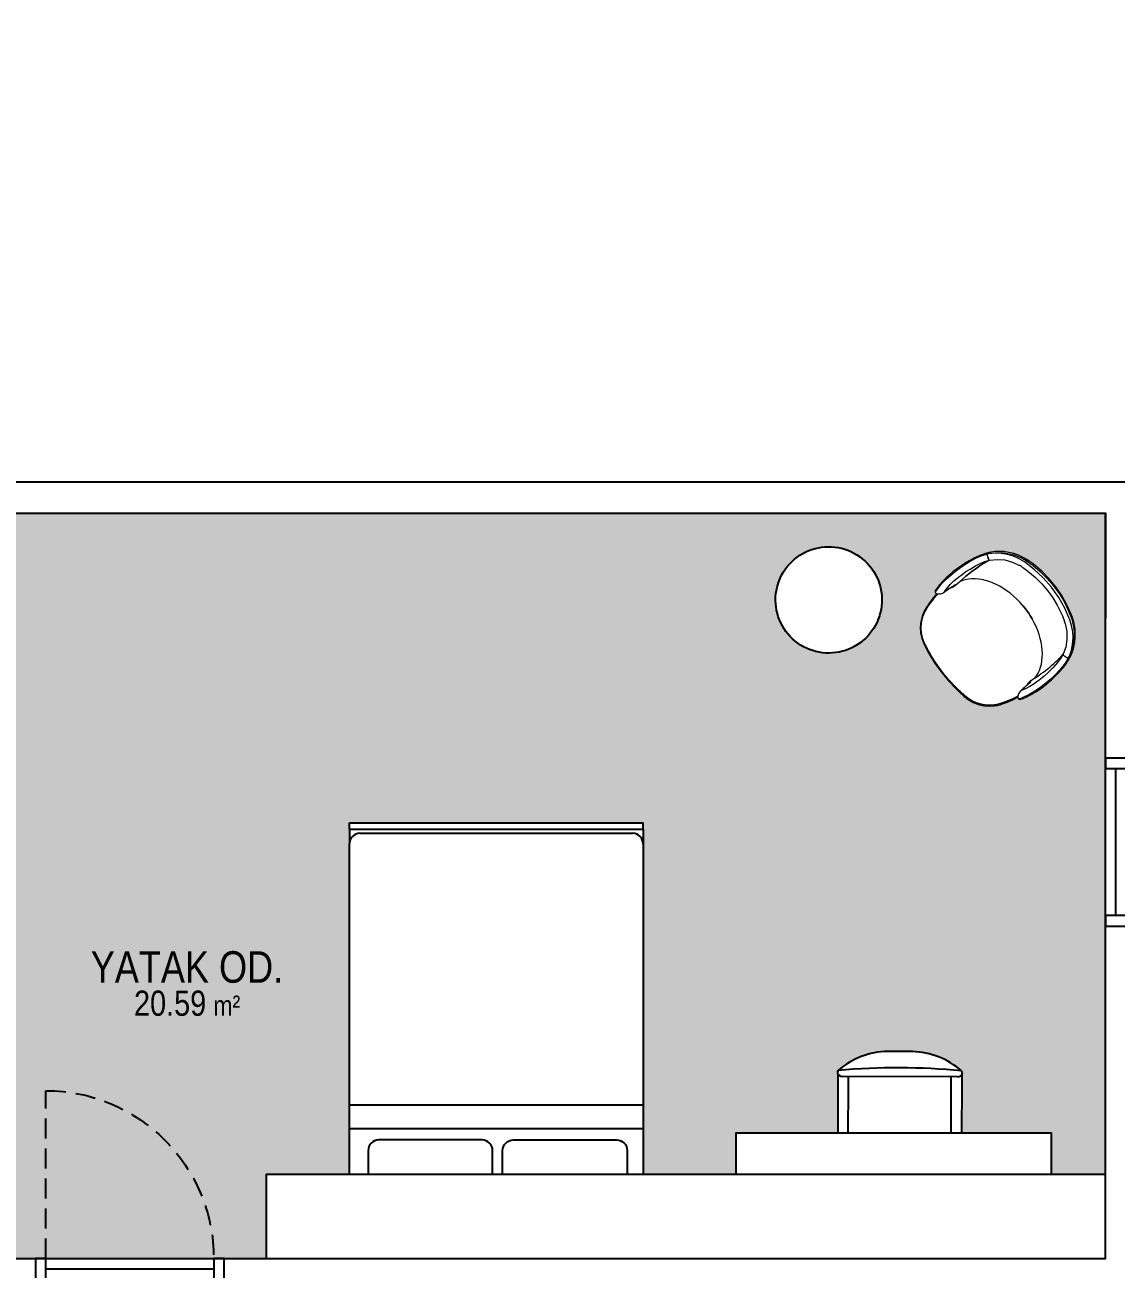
# Model space of a CAD drawing. Header units: metres. Extents: x 325971 to 582574, y 4156069 to 4412673.
# Drawn here: x 470787 to 471307, y 4269688 to 4270281 of the extents above; entities that cross this region are included whole.
import ezdxf
from ezdxf.enums import TextEntityAlignment as Align

# ---------------------------------------------------------------- set-up
doc = ezdxf.new("R2010")
doc.units = ezdxf.units.M
doc.linetypes.add('GC5102G0200$0$HIDDEN', pattern=[9.525, 6.35, -3.175])
doc.layers.get('0').update_dxf_attribs({"color": 5, "lineweight": 0})
doc.layers.add('0_IFC_Area', color=100, linetype='Continuous', plot=False)
for name, color, linetype in [('0_IFC_Hatch', 250, 'Continuous'), ('0_IFC_Hatch_Structure', 251, 'Continuous'), ('0_IFC_Room_Text(No)_100', 12, 'Continuous'), ('0_IFC_Room_Text(No)_50', 12, 'Continuous'), ('0_IFC_Text_Explanation_100', 231, 'Continuous'), ('1_IFC_Concrete_Section', 50, 'Continuous'), ('1_IFC_Door', 83, 'Continuous'), ('2_IFC_Wall', 130, 'Continuous'), ('6_IFC_Furniture', 35, 'Continuous')]:
    doc.layers.add(name, color=color, linetype=linetype)
doc.styles.add('IFC_TEXT', font='ARIALN.TTF')

# ---------------------------------------------------------------- blocks, each defined once
blk = doc.blocks.new('YK_140')
at = {"linetype": 'ByBlock', "transparency": 33554687}
blk.add_wipeout([(4178.2, 4003.48), (4038.2, 4003.48), (4038.2, 3998.48), (4038.2, 3953.48), (4038.2, 3803.48), (4178.2, 3803.48), (4178.2, 3953.48), (4178.2, 3998.48)], dxfattribs=at).dxf.layer = '6_IFC_Furniture'
at = {"layer": '6_IFC_Furniture'}
for p, q in [((4038.2, 3813.48), (4038.2, 4003.48)), ((4038.2, 4003.48), (4178.2, 4003.48)), ((4178.2, 4003.48), (4178.2, 3813.48)), ((4038.2, 3998.48), (4178.2, 3998.48)), ((4038.2, 3806.48), (4038.2, 3813.48)), ((4178.2, 3806.48), (4178.2, 3813.48)), ((4178.2, 3806.48), (4038.2, 3806.48)), ((4038.2, 3806.48), (4038.2, 3803.48)), ((4173.2, 3808.48), (4043.2, 3808.48)), ((4178.2, 3806.48), (4178.2, 3803.48)), ((4178.2, 3803.48), (4038.2, 3803.48))]:
    blk.add_line(p, q, dxfattribs=at)
at = {"layer": '6_IFC_Furniture', "linetype": 'ByBlock', "transparency": 33554687}
for p, q in [((4038.2, 3949.26), (4178.2, 3949.26)), ((4038.2, 3937.96), (4178.2, 3937.96))]:
    blk.add_line(p, q, dxfattribs=at)
for points in [[(4105.16, 3986.92), (4105.16, 3959.59, -0.414214), (4100.16, 3954.59), (4050.82, 3954.59, -0.414214), (4045.82, 3959.59), (4045.82, 3986.92, -0.414214), (4050.82, 3991.92), (4100.16, 3991.92, -0.414214)], [(4109.94, 3986.92), (4109.94, 3959.59, 0.414214), (4114.94, 3954.59), (4164.27, 3954.59, 0.414214), (4169.27, 3959.59), (4169.27, 3986.92, 0.414214), (4164.27, 3991.92), (4114.94, 3991.92, 0.414214)]]:
    blk.add_lwpolyline(points, format="xyb", close=True, dxfattribs=at)
at = {"layer": '6_IFC_Furniture'}
for centre, start, end in [((4043.2, 3813.48), 180, 270), ((4173.2, 3813.48), 270, 0)]:
    blk.add_arc(centre, 5, start, end, dxfattribs=at)
blk = doc.blocks.new('IFC_SAND2')
blk.add_wipeout([(-18.98, 0), (18.98, 0), (22.47, -0.81), (22.47, -0.81), (24.68, -2.38), (25.39, -3.2), (26.17, -4.45), (26.17, -4.45), (26.78, -6.09), (26.94, -6.93), (27.02, -8.07), (27.02, -9.31), (28.06, -9.31), (28.5, -9.37), (29.17, -9.77), (29.17, -9.77), (29.17, -9.77), (29.51, -10.29), (29.63, -10.88), (29.51, -44.18), (29.51, -44.18), (29.63, -44.39), (29.63, -44.39), (29.74, -44.67), (29.79, -44.88), (29.79, -45.01), (29.76, -45.29), (29.76, -45.29), (29.64, -45.59), (29.5, -45.79), (29.37, -45.92), (26.88, -47.87), (26.15, -48.39), (23.83, -49.85), (21.09, -51.3), (19.39, -52.05), (17.3, -52.86), (15.2, -53.52), (13.55, -53.95), (10.23, -54.58), (7.88, -54.85), (5.09, -54.95), (2.52, -54.94), (-0.04, -54.93), (-0.04, -54.93), (-2.89, -54.92), (-4.16, -54.92), (-5.97, -54.91), (-7.48, -54.83), (-9.27, -54.65), (-12.16, -54.19), (-14.56, -53.62), (-16.45, -53.05), (-18.47, -52.32), (-21.63, -50.91), (-22.5, -50.46), (-27.16, -47.5), (-29.39, -45.71), (-29.71, -44.34), (-29.52, -43.98), (-29.4, -10.68), (-29.4, -10.68), (-29.33, -10.23), (-29.33, -10.23), (-28.94, -9.57), (-28.94, -9.57), (-28.54, -9.28), (-28.54, -9.28), (-27.83, -9.12), (-27.02, -9.11), (-27.02, -8.7), (-27.02, -8.7), (-27.02, -8.1), (-26.97, -7.1), (-26.9, -6.65), (-26.71, -5.86), (-26.49, -5.19), (-26.14, -4.4), (-25.8, -3.8), (-25.5, -3.36), (-25.02, -2.75), (-24.26, -1.99), (-23.59, -1.47), (-22.94, -1.05), (-22.67, -0.9), (-21.26, -0.34), (-19.85, -0.05)]).dxf.layer = '6_IFC_Furniture'
at = {"layer": '6_IFC_Furniture'}
for p, q in [((-18.98, 0), (18.98, 0)), ((-27.02, -9.31), (-27.02, -8.1)), ((27.02, -9.31), (27.02, -8.1)), ((-29.39, -45.71), (-29.71, -44.34)), ((-27.5, -42.88), (27.5, -43.07)), ((-5.97, -54.91), (5.88, -54.95))]:
    blk.add_line(p, q, dxfattribs=at)
for points in [[(-29.52, -43.98), (-29.4, -10.68, -0.414214), (-27.83, -9.12), (-25.96, -9.12, -0.414214), (-24.39, -10.7), (-24.5, -42.89)], [(29.51, -44.18), (29.63, -10.89, 0.414214), (28.06, -9.31), (26.19, -9.3, 0.414214), (24.61, -10.87), (24.5, -43.06)]]:
    blk.add_lwpolyline(points, format="xyb", dxfattribs=at)
for centre, radius, start, end in [((-18.95, -8.07), 8.07, 90.19851, 180.19851), ((18.95, -8.07), 8.07, 359.80149, 89.80149), ((-27.51, -45.27), 2.39, 89.80149, 157.1315), ((1.11, 277.2), 324.35, 264.60379, 274.99919), ((-4.67, -17.2), 37.73, 229.07495, 268.03635), ((4.85, -17.24), 37.73, 271.56663, 310.52803), ((27.49, -45.46), 2.39, 22.47148, 89.80149), ((28.6, -45.01), 1.2, 310.52803, 22.47148)]:
    blk.add_arc(centre, radius, start, end, dxfattribs=at)
blk = doc.blocks.new('*U142')
blk.add_wipeout([(0, 0), (150, 0), (150, -60), (0, -60)]).dxf.layer = '6_IFC_Furniture'
at = {"layer": '6_IFC_Furniture', "transparency": 33554687}
blk.add_lwpolyline([(0, -60), (0, 0), (150, 0), (150, -60), (0, -60)], dxfattribs=at)
blk = doc.blocks.new('IFC_DOOR_90')
at = {"layer": '1_IFC_Door', "linetype": 'GC5102G0200$0$HIDDEN', "ltscale": 1.5}
blk.add_lwpolyline([(-5, 0), (-5, 80)], dxfattribs=at)
at = {"layer": '1_IFC_Door'}
for points in [[(-85, 0), (-85, -10), (-90, -10), (-90, 0), (-85, 0)], [(-85, -5), (-5, -5), (-5, 0), (-85, 0)]]:
    blk.add_lwpolyline(points, dxfattribs=at)
blk.add_lwpolyline([(-5, -10), (-5, 0), (0, 0), (0, -10)], close=True, dxfattribs=at)
at = {"layer": '1_IFC_Door', "linetype": 'GC5102G0200$0$HIDDEN', "ltscale": 1.5}
blk.add_arc((-5, 0), 80, 90, 180, dxfattribs=at)
blk = doc.blocks.new('*U138')
blk.add_wipeout([(0, 0), (400, 0), (400, -40), (0, -40)]).dxf.layer = '6_IFC_Furniture'
at = {"layer": '6_IFC_Furniture', "transparency": 33554687}
blk.add_lwpolyline([(0, -40), (0, 0), (400, 0), (400, -40)], close=True, dxfattribs=at)
blk = doc.blocks.new('IFC_COFFE TABLE')
at = {"transparency": 33554687}
blk.add_wipeout([(1.61, -25.29), (3.2, -25.13), (4.77, -24.88), (6.32, -24.54), (7.85, -24.09), (9.35, -23.55), (10.81, -22.92), (12.22, -22.19), (13.59, -21.38), (14.91, -20.48), (16.17, -19.51), (17.36, -18.45), (18.48, -17.33), (19.54, -16.13), (20.51, -14.88), (21.4, -13.56), (22.21, -12.19), (22.93, -10.77), (23.57, -9.31), (24.1, -7.81), (24.55, -6.28), (24.89, -4.73), (25.14, -3.15), (25.29, -1.57), (25.34, 0.02), (25.29, 1.61), (25.13, 3.2), (24.88, 4.77), (24.54, 6.32), (24.09, 7.85), (23.55, 9.35), (22.92, 10.81), (22.19, 12.22), (21.38, 13.59), (20.48, 14.91), (19.51, 16.17), (18.45, 17.36), (17.33, 18.48), (16.13, 19.54), (14.88, 20.51), (13.56, 21.4), (12.19, 22.21), (10.77, 22.93), (9.31, 23.57), (7.81, 24.1), (6.28, 24.55), (4.73, 24.89), (3.15, 25.14), (1.57, 25.29), (-0.02, 25.34), (-1.61, 25.29), (-3.2, 25.13), (-4.77, 24.88), (-6.32, 24.54), (-7.85, 24.09), (-9.35, 23.55), (-10.81, 22.92), (-12.22, 22.19), (-13.59, 21.38), (-14.91, 20.48), (-16.17, 19.51), (-17.36, 18.45), (-18.48, 17.33), (-19.54, 16.13), (-20.51, 14.88), (-21.4, 13.56), (-22.21, 12.19), (-22.93, 10.77), (-23.57, 9.31), (-24.1, 7.81), (-24.55, 6.28), (-24.89, 4.73), (-25.14, 3.15), (-25.29, 1.57), (-25.34, -0.02), (-25.29, -1.61), (-25.13, -3.2), (-24.88, -4.77), (-24.54, -6.32), (-24.09, -7.85), (-23.55, -9.35), (-22.92, -10.81), (-22.19, -12.22), (-21.38, -13.59), (-20.48, -14.91), (-19.51, -16.17), (-18.45, -17.36), (-17.33, -18.48), (-16.13, -19.54), (-14.88, -20.51), (-13.56, -21.4), (-12.19, -22.21), (-10.77, -22.93), (-9.31, -23.57), (-7.81, -24.1), (-6.28, -24.55), (-4.73, -24.89), (-3.15, -25.14), (-1.57, -25.29), (0.02, -25.34)], dxfattribs=at).dxf.layer = '6_IFC_Furniture'
at = {"layer": '6_IFC_Furniture', "transparency": 33554687}
blk.add_lwpolyline([(1.61, -25.29), (3.2, -25.13), (4.77, -24.88), (6.32, -24.54), (7.85, -24.09), (9.35, -23.55), (10.81, -22.92), (12.22, -22.19), (13.59, -21.38), (14.91, -20.48), (16.17, -19.51), (17.36, -18.45), (18.48, -17.33), (19.54, -16.13), (20.51, -14.88), (21.4, -13.56), (22.21, -12.19), (22.93, -10.77), (23.57, -9.31), (24.1, -7.81), (24.55, -6.28), (24.89, -4.73), (25.14, -3.15), (25.29, -1.57), (25.34, 0.02), (25.29, 1.61), (25.13, 3.2), (24.88, 4.77), (24.54, 6.32), (24.09, 7.85), (23.55, 9.35), (22.92, 10.81), (22.19, 12.22), (21.38, 13.59), (20.48, 14.91), (19.51, 16.17), (18.45, 17.36), (17.33, 18.48), (16.13, 19.54), (14.88, 20.51), (13.56, 21.4), (12.19, 22.21), (10.77, 22.93), (9.31, 23.57), (7.81, 24.1), (6.28, 24.55), (4.73, 24.89), (3.15, 25.14), (1.57, 25.29), (-0.02, 25.34), (-1.61, 25.29), (-3.2, 25.13), (-4.77, 24.88), (-6.32, 24.54), (-7.85, 24.09), (-9.35, 23.55), (-10.81, 22.92), (-12.22, 22.19), (-13.59, 21.38), (-14.91, 20.48), (-16.17, 19.51), (-17.36, 18.45), (-18.48, 17.33), (-19.54, 16.13), (-20.51, 14.88), (-21.4, 13.56), (-22.21, 12.19), (-22.93, 10.77), (-23.57, 9.31), (-24.1, 7.81), (-24.55, 6.28), (-24.89, 4.73), (-25.14, 3.15), (-25.29, 1.57), (-25.34, -0.02), (-25.29, -1.61), (-25.13, -3.2), (-24.88, -4.77), (-24.54, -6.32), (-24.09, -7.85), (-23.55, -9.35), (-22.92, -10.81), (-22.19, -12.22), (-21.38, -13.59), (-20.48, -14.91), (-19.51, -16.17), (-18.45, -17.36), (-17.33, -18.48), (-16.13, -19.54), (-14.88, -20.51), (-13.56, -21.4), (-12.19, -22.21), (-10.77, -22.93), (-9.31, -23.57), (-7.81, -24.1), (-6.28, -24.55), (-4.73, -24.89), (-3.15, -25.14), (-1.57, -25.29), (0.02, -25.34)], close=True, dxfattribs=at)
blk = doc.blocks.new('Hull Koltuk1')
blk.add_wipeout([(31.21, -46.91), (31.51, -46.61), (32.05, -45.48), (32.26, -44.83), (32.46, -44.17), (32.76, -42.88), (32.94, -41.91), (33.11, -40.94), (33.25, -39.86), (33.3, -39.52), (33.47, -38.4), (33.57, -36.77), (33.63, -35.91), (33.68, -35.14), (33.68, -34.38), (33.68, -33.38), (33.69, -32.34), (33.62, -30.88), (33.57, -29.73), (33.54, -29.48), (33.5, -28.54), (33.43, -28.03), (33.25, -26.2), (33.16, -25.43), (33.03, -24.39), (32.93, -23.84), (32.63, -22.25), (32.52, -21.56), (32.27, -20.38), (32.05, -19.56), (31.73, -18.35), (31.14, -16.79), (30.71, -15.82), (30.18, -14.66), (29.56, -13.58), (28.98, -12.65), (28.46, -11.87), (27.53, -10.65), (26.24, -9.1), (25.38, -8.28), (23.58, -6.73), (22.41, -5.84), (20.97, -4.93), (19.55, -4.16), (18.48, -3.62), (16.33, -2.82), (15.15, -2.4), (13.15, -1.91), (10.5, -1.25), (7.43, -0.71), (6.44, -0.56), (4.42, -0.29), (1.88, -0.12), (-0.74, -0.02), (-1.47, -0.04), (-3.02, -0.08), (-4.98, -0.12), (-6.19, -0.26), (-7.43, -0.41), (-7.43, -0.41), (-9.88, -0.69), (-9.88, -0.69), (-11.3, -0.98), (-12.13, -1.15), (-14.37, -1.61), (-15.15, -1.81), (-16.75, -2.26), (-18.01, -2.6), (-18.59, -2.85), (-19.58, -3.18), (-20.71, -3.62), (-21.79, -4.16), (-22.04, -4.3), (-22.87, -4.71), (-23.81, -5.32), (-23.82, -5.31), (-24.73, -5.97), (-25.34, -6.35), (-25.65, -6.61), (-26.12, -6.97), (-26.79, -7.5), (-27.23, -7.91), (-27.87, -8.53), (-28.25, -8.89), (-28.73, -9.4), (-29.3, -10.07), (-29.72, -10.56), (-30.77, -11.97), (-30.77, -11.97), (-31.45, -12.95), (-31.83, -13.76), (-32.45, -14.75), (-32.81, -15.53), (-33.04, -15.93), (-33.35, -16.89), (-33.65, -17.73), (-33.92, -18.5), (-34.22, -19.34), (-34.4, -20.16), (-34.55, -20.82), (-34.7, -21.49), (-34.88, -22.3), (-35.09, -23.6), (-35.09, -23.6), (-35.24, -24.48), (-35.31, -24.9), (-35.45, -26.02), (-35.58, -27.15), (-35.67, -28.09), (-35.75, -29.02), (-35.82, -30.29), (-35.88, -31.55), (-35.9, -32.79), (-35.91, -34.03), (-35.86, -35.24), (-35.82, -36.45), (-35.8, -37.2), (-35.71, -38.36), (-35.57, -39.23), (-35.43, -40.32), (-35.33, -41.26), (-35.09, -42.36), (-35.03, -42.78), (-34.92, -43.37), (-34.78, -43.93), (-34.47, -44.9), (-34.28, -45.71), (-33.95, -46.64), (-33.36, -46.95), (-33.17, -46.97), (-32.9, -46.86), (-32.48, -46.76), (-32.21, -47.97), (-31.93, -49.27), (-31.62, -50.43), (-31.32, -51.58), (-31.06, -52.45), (-30.8, -53.31), (-30.53, -54.11), (-30.27, -54.9), (-29.95, -55.7), (-29.95, -55.7), (-29.63, -56.51), (-29.27, -57.15), (-28.98, -57.67), (-28.55, -58.44), (-28.33, -58.83), (-28, -59.25), (-28, -59.25), (-27.5, -59.89), (-27.12, -60.38), (-26.68, -60.95), (-26.31, -61.29), (-25.71, -61.86), (-25.42, -62.14), (-24.73, -62.78), (-24.24, -63.12), (-23.63, -63.54), (-23.63, -63.54), (-22.53, -64.31), (-22.53, -64.31), (-21.32, -64.9), (-20.74, -65.18), (-20.44, -65.33), (-20.11, -65.49), (-19.48, -65.69), (-18.23, -66.07), (-18.23, -66.07), (-16.27, -66.54), (-16.27, -66.54), (-14.98, -66.8), (-13.68, -67.01), (-12.39, -67.23), (-11.77, -67.3), (-11.14, -67.37), (-10.28, -67.47), (-9.24, -67.59), (-8.59, -67.66), (-7.13, -67.83), (-6.37, -67.86), (-5.62, -67.9), (-5.62, -67.9), (-4.49, -67.95), (-3.74, -67.98), (-2.75, -68.02), (-0.94, -68.04), (-0.4, -68.03), (0.8, -68), (1.8, -67.97), (2.63, -67.95), (3.44, -67.93), (4.25, -67.85), (5.24, -67.76), (6.07, -67.68), (6.73, -67.62), (7.6, -67.53), (8.7, -67.43), (9.33, -67.34), (10.41, -67.18), (11.31, -67.04), (12.61, -66.81), (13.21, -66.7), (13.9, -66.58), (14.7, -66.39), (15.19, -66.28), (15.59, -66.19), (16.49, -65.98), (16.49, -65.98), (17.29, -65.66), (17.74, -65.49), (18.99, -65), (20.15, -64.33), (21.31, -63.66), (22.36, -62.83), (23.4, -62), (24.31, -61.01), (25.22, -60.03), (25.93, -58.99), (26.65, -57.94), (27.28, -56.74), (27.8, -55.53), (28.22, -54.35), (28.47, -53.57), (28.67, -52.93), (28.77, -52.6), (28.99, -51.9), (29.15, -51.28), (29.33, -50.63), (29.46, -50.15), (29.68, -49.3), (29.81, -48.7), (30.07, -47.53), (30.14, -47.24)]).dxf.layer = '6_IFC_Furniture'
at = {"layer": '6_IFC_Furniture', "lineweight": 9}
for p, q in [((-17.56, -2.45), (-18.46, -2.74)), ((16.22, -2.74), (15.15, -2.4)), ((-33.04, -15.93), (-33.09, -16.06)), ((-33.03, -16.01), (-33.08, -16.11)), ((-33.02, -15.98), (-33.03, -16.01)), ((-32.6, -15.08), (-33.02, -15.98)), ((-32.58, -16.24), (-32.17, -15.36)), ((27.36, -17.1), (27.35, -17.1)), ((-30.38, -23.78), (-30.24, -21.67)), ((-30.28, -21.75), (-30.38, -23.78)), ((-30.5, -27.09), (-30.38, -23.78)), ((-30.38, -23.78), (-30.5, -27.09)), ((-30.21, -34.61), (-30.25, -34.9)), ((-30.18, -37.75), (-30.24, -34.9)), ((28.01, -34.75), (27.94, -37.75)), ((-35.84, -36.75), (-35.77, -37.64)), ((-33.14, -46.96), (-33.17, -46.97)), ((30.93, -46.97), (30.9, -46.95))]:
    blk.add_line(p, q, dxfattribs=at)
for points in [[(30.29, -14.95), (28.98, -12.65), (27.53, -10.65), (26.03, -8.95), (23.76, -6.88), (21.61, -5.35), (19.69, -4.24), (18.01, -3.46), (16.33, -2.82), (14.61, -2.28), (9.88, -1.1), (4.97, -0.33), (0, 0), (-4.98, -0.12), (-9.88, -0.69), (-14.37, -1.61), (-15.93, -2.02), (-17.56, -2.5), (-19.61, -3.2), (-22.04, -4.3), (-23.81, -5.32), (-25.65, -6.61), (-27.51, -8.2), (-29.34, -10.14), (-31.07, -12.43), (-32.6, -15.08)], [(-18.46, -2.74), (-20.71, -3.62), (-22.87, -4.71), (-24.91, -6.01), (-26.79, -7.5), (-28.52, -9.16), (-30.08, -10.99), (-31.45, -12.95), (-32.61, -15.03)], [(-32.17, -15.36), (-30.68, -12.77), (-28.86, -10.37), (-26.76, -8.22), (-24.4, -6.35), (-21.8, -4.78), (-19.03, -3.56), (-14.69, -2.24), (-10.26, -1.3), (-5.76, -0.72), (-1.2, -0.53), (3.37, -0.71), (7.89, -1.27), (12.33, -2.21), (16.69, -3.52), (19.48, -4.74), (22.08, -6.29), (24.44, -8.14), (26.55, -10.28), (28.36, -12.65), (29.87, -15.22)], [(29.87, -15.22), (28.27, -12.76), (26.35, -10.53), (24.15, -8.54), (21.72, -6.84), (19.11, -5.46), (16.35, -4.41), (10.6, -2.9), (4.74, -2.02), (-1.19, -1.74), (-7.1, -2.08), (-12.94, -3.02), (-18.67, -4.49), (-21.43, -5.54), (-24.05, -6.95), (-26.47, -8.65), (-28.65, -10.64), (-30.57, -12.88), (-32.17, -15.36)], [(-17.83, -6.94), (-17.39, -6.8), (-17.04, -6.69), (-16.4, -6.5), (-15.27, -6.17), (-13.23, -5.65), (-9.56, -4.91), (-5.35, -4.38), (-1.12, -4.2)], [(-1.12, -4.2), (3.11, -4.37), (7.29, -4.87), (10.04, -5.39), (12.76, -6.05), (15.45, -6.86)], [(30.31, -14.89), (29.14, -12.84), (27.78, -10.9), (26.24, -9.1), (24.52, -7.46), (22.64, -5.99), (20.63, -4.71), (18.48, -3.62), (16.22, -2.74)], [(-29.58, -17.08), (-27.66, -14.01), (-25.17, -11.31), (-22.17, -9.04), (-18.79, -7.3)], [(16.42, -7.22), (19.86, -8.95), (22.9, -11.24), (25.44, -13.99), (27.35, -17.1)], [(-33.08, -16.11), (-34.22, -19.34), (-34.88, -22.3), (-35.31, -24.9), (-35.58, -27.15), (-35.75, -29.02), (-35.88, -31.55), (-35.91, -34.03), (-35.82, -36.45), (-35.78, -37.03)], [(-34.23, -21.62), (-33.58, -18.95), (-32.64, -16.37)], [(-32.64, -16.37), (-32.02, -16.63), (-31.42, -16.85), (-30.88, -17.02), (-30.41, -17.13), (-30.03, -17.19), (-29.76, -17.18), (-29.6, -17.12)], [(-32.58, -16.24), (-31.97, -16.52), (-31.39, -16.75), (-30.86, -16.94), (-30.39, -17.07), (-30.02, -17.13), (-29.74, -17.14), (-29.58, -17.08)], [(-31.08, -21.57), (-30.8, -20.42), (-30.46, -19.3), (-29.6, -17.12)], [(-29.6, -17.12), (-29.98, -19.19), (-30.28, -21.75)], [(-30.24, -21.67), (-30.05, -19.9), (-29.82, -18.37), (-29.58, -17.08)], [(27.36, -17.1), (27.35, -17.1), (27.35, -17.1), (27.35, -17.1)], [(28.18, -24.53), (28.12, -23.27), (28.05, -22.1), (27.97, -21.08), (27.87, -20.15), (27.62, -18.5), (27.35, -17.1)], [(27.35, -17.1), (28.23, -19.3), (28.84, -21.57)], [(27.36, -17.1), (27.52, -17.17), (27.79, -17.17), (28.17, -17.11), (28.64, -16.98), (29.18, -16.81), (29.76, -16.58), (30.38, -16.32)], [(30.38, -16.32), (31.34, -18.93), (31.99, -21.62)], [(33.43, -38.45), (33.58, -36.45), (33.66, -34.62), (33.67, -32.75), (33.62, -30.88), (33.51, -28.97), (33.34, -27.1), (33.06, -24.85), (32.63, -22.25), (31.97, -19.29), (30.82, -16.06)], [(32.38, -20.77), (31.73, -18.35), (30.84, -16.01)], [(-33.17, -46.97), (-33.18, -46.97), (-33.32, -46.84), (-33.51, -46.47), (-33.73, -45.85), (-34.22, -44.13), (-34.7, -41.82), (-35.11, -38.97), (-35.35, -35.74), (-35.4, -32.28), (-35.22, -28.74), (-34.83, -25.17), (-34.23, -21.62)], [(-30.18, -37.75), (-30.24, -37.44), (-30.29, -37.26), (-30.35, -37.19), (-30.39, -37.26), (-30.48, -37.86), (-30.54, -38.59), (-30.6, -39.32), (-30.65, -40.05), (-30.69, -40.77), (-30.72, -41.57), (-30.75, -42.36), (-30.79, -42.98), (-30.86, -43.19), (-30.96, -43.17), (-31.1, -42.93), (-31.26, -42.43), (-31.61, -40.98), (-31.94, -38.98), (-32.2, -36.52), (-32.31, -33.76), (-32.29, -31.55), (-32.17, -29.27), (-31.96, -26.99), (-31.53, -23.95), (-31.08, -21.57)], [(-6.98, -18.28), (-9.03, -18.61), (-11.04, -19.04), (-13, -19.56), (-14.9, -20.18), (-16.72, -20.88), (-18.47, -21.67), (-20.13, -22.55), (-21.69, -23.5), (-23.15, -24.52), (-24.49, -25.61), (-25.71, -26.76), (-26.8, -27.97), (-27.77, -29.22), (-28.59, -30.52), (-29.28, -31.86), (-29.82, -33.22), (-30.21, -34.61)], [(-6.98, -18.28), (-5.05, -18.06), (-3.21, -17.92), (-2.33, -17.88), (-1.47, -17.86), (-0.65, -17.85), (0.14, -17.86), (0.89, -17.89), (1.6, -17.93), (2.27, -17.98), (2.9, -18.04), (3.49, -18.11), (4.03, -18.18), (4.99, -18.31)], [(28.01, -34.75), (27.63, -33.37), (27.11, -32), (26.44, -30.66), (25.63, -29.36), (24.68, -28.1), (23.6, -26.89), (22.39, -25.73), (21.07, -24.64), (19.63, -23.61), (18.08, -22.65), (16.43, -21.77), (14.7, -20.97), (12.88, -20.26), (11, -19.63), (9.05, -19.1), (7.04, -18.66), (5, -18.32)], [(28.84, -21.57), (29.41, -24.63), (29.8, -27.7), (30.02, -30.75), (30.08, -33.71), (29.96, -36.5), (29.71, -38.95), (29.38, -40.96), (29.03, -42.42), (28.87, -42.92), (28.73, -43.17), (28.63, -43.19), (28.56, -42.98), (28.51, -42.36), (28.49, -41.57), (28.45, -40.77), (28.28, -38.35), (28.23, -37.73), (28.16, -37.26), (28.11, -37.19), (28.06, -37.26), (28, -37.44), (27.94, -37.75)], [(31.99, -21.62), (32.6, -25.17), (32.99, -28.75), (33.16, -32.29), (33.12, -35.79), (32.87, -39.01), (32.46, -41.84), (31.98, -44.15), (31.49, -45.86), (31.27, -46.47), (31.09, -46.84), (30.95, -46.97), (30.93, -46.97)], [(33.47, -38.41), (33.47, -38.4), (33.68, -35.14), (33.69, -31.61), (33.47, -28.01), (33.03, -24.39), (32.38, -20.77)], [(-30.21, -34.61), (-30.46, -30.63), (-30.5, -27.09)], [(-30.5, -27.09), (-30.48, -30.8), (-30.25, -34.9)], [(-35.78, -37.03), (-35.69, -38.13), (-35.57, -39.23), (-35.43, -40.32), (-35.27, -41.36), (-35.09, -42.36), (-34.9, -43.29), (-34.69, -44.14), (-34.47, -44.9), (-34.25, -45.55), (-34.03, -46.09), (-33.8, -46.5), (-33.58, -46.79), (-33.36, -46.95), (-33.16, -46.97)], [(-35.77, -37.64), (-35.71, -38.36), (-35.33, -41.26), (-34.87, -43.62), (-34.39, -45.39), (-34.17, -46.03), (-33.98, -46.44), (-33.84, -46.6), (-33.77, -46.57)], [(-30.82, -43.07), (-30.8, -42.76), (-30.75, -41.98), (-30.72, -41.37), (-30.69, -40.76), (-30.66, -40.16), (-30.66, -39.69), (-30.74, -39.55)], [(28.49, -39.11), (28.46, -39.29), (28.44, -39.61), (28.44, -40.07), (28.45, -40.65), (28.48, -41.35), (28.52, -42.15), (28.57, -43.02)], [(30.92, -46.97), (31.21, -46.91), (31.51, -46.61), (31.8, -46.09), (32.05, -45.48), (32.46, -44.17), (32.76, -42.88), (33.11, -40.94), (33.39, -38.78), (33.43, -38.45)], [(-33.13, -46.96), (-32.94, -46.88), (-32.35, -46.55), (-31.88, -46.15), (-31.53, -45.74), (-31.28, -45.32), (-30.96, -44.39), (-30.86, -43.55), (-30.82, -43.07)], [(-32.5, -46.66), (-31.93, -49.27), (-31.32, -51.58), (-30.8, -53.31), (-30.27, -54.9), (-29.63, -56.51), (-28.33, -58.83), (-26.68, -60.95), (-24.73, -62.78), (-22.53, -64.31), (-20.11, -65.49), (-17.56, -66.28), (-14.98, -66.8), (-12.39, -67.23), (-7.13, -67.83), (-1.84, -68.07), (3.44, -67.93), (8.7, -67.43), (11.31, -67.04), (13.9, -66.58), (16.49, -65.98), (18.99, -65), (21.31, -63.66), (23.4, -62), (25.22, -60.03), (26.65, -57.94), (27.28, -56.74), (27.8, -55.53), (28.35, -53.96), (28.99, -51.9), (29.67, -49.35), (30.27, -46.64)], [(29.86, -46.3), (29.82, -46.49), (29.79, -46.68), (29.75, -46.87), (29.71, -47.06), (29.67, -47.24), (29.63, -47.43), (29.59, -47.62), (29.55, -47.81), (29.51, -48), (29.47, -48.19), (29.42, -48.38), (29.38, -48.56), (29.34, -48.75), (29.29, -48.94), (29.25, -49.13), (29.2, -49.32), (29.15, -49.51), (29.11, -49.69), (29.06, -49.88), (29.01, -50.07), (28.96, -50.26), (28.91, -50.45), (28.86, -50.64), (28.81, -50.82), (28.76, -51.01), (28.71, -51.2), (28.65, -51.39), (28.6, -51.57), (28.55, -51.76), (28.49, -51.95), (28.44, -52.13), (28.38, -52.32), (28.32, -52.5), (28.27, -52.69), (28.21, -52.87), (28.15, -53.06), (28.09, -53.24), (28.03, -53.43), (27.97, -53.61), (27.91, -53.8), (27.85, -53.98), (27.79, -54.16), (27.73, -54.35), (27.67, -54.53), (27.6, -54.71), (27.54, -54.89), (27.48, -55.07), (27.41, -55.25), (27.34, -55.43), (27.27, -55.61), (27.19, -55.79), (27.12, -55.97), (27.04, -56.14), (26.96, -56.32), (26.88, -56.49), (26.8, -56.66), (26.71, -56.84), (26.62, -57.01), (26.53, -57.18), (26.44, -57.35), (26.35, -57.51), (26.25, -57.68), (26.15, -57.85), (26.06, -58.01), (25.95, -58.17), (25.85, -58.34), (25.75, -58.5), (25.64, -58.66), (25.53, -58.82), (25.42, -58.98), (25.31, -59.13), (25.19, -59.29), (25.07, -59.44), (24.96, -59.6), (24.84, -59.75), (24.71, -59.9), (24.59, -60.05), (24.47, -60.2), (24.34, -60.35), (24.21, -60.49), (24.08, -60.63), (23.95, -60.78), (23.81, -60.92), (23.68, -61.06), (23.54, -61.2), (23.4, -61.33), (23.26, -61.47), (23.12, -61.6), (22.98, -61.73), (22.84, -61.86), (22.69, -61.99), (22.54, -62.12), (22.4, -62.24), (22.25, -62.37), (22.1, -62.49), (21.94, -62.61), (21.79, -62.72), (21.64, -62.84), (21.48, -62.95), (21.32, -63.07), (21.17, -63.18), (21.01, -63.29), (20.85, -63.39), (20.68, -63.5), (20.52, -63.6), (20.36, -63.71), (20.19, -63.81), (20.02, -63.9), (19.86, -64), (19.69, -64.1), (19.52, -64.19), (19.35, -64.28), (19.17, -64.37), (19, -64.46), (18.82, -64.54), (18.65, -64.63), (18.47, -64.71), (18.3, -64.79), (18.12, -64.86), (17.94, -64.94), (17.76, -65.01), (17.58, -65.08), (17.4, -65.15), (17.22, -65.22), (17.03, -65.29), (16.85, -65.35), (16.67, -65.41), (16.48, -65.47), (16.3, -65.52), (16.11, -65.58), (15.92, -65.63), (15.74, -65.68), (15.55, -65.73), (15.36, -65.77), (15.18, -65.82), (14.99, -65.86), (14.8, -65.9), (14.61, -65.94), (14.42, -65.97), (14.23, -66.01), (14.04, -66.05), (13.85, -66.09), (13.66, -66.13), (13.48, -66.16), (13.29, -66.2), (13.1, -66.23), (12.91, -66.27), (12.72, -66.3), (12.53, -66.34), (12.34, -66.37), (12.15, -66.41), (11.96, -66.44), (11.77, -66.47), (11.58, -66.5), (11.39, -66.54), (11.19, -66.57), (11, -66.6), (10.81, -66.63), (10.62, -66.66), (10.43, -66.69), (10.24, -66.72), (10.05, -66.75), (9.86, -66.77), (9.67, -66.8), (9.48, -66.83), (9.28, -66.86), (9.09, -66.88), (8.9, -66.91), (8.71, -66.93), (8.52, -66.96), (8.33, -66.98), (8.13, -67.01), (7.94, -67.03), (7.75, -67.05), (7.56, -67.08), (7.37, -67.1), (7.17, -67.12), (6.98, -67.14), (6.79, -67.16), (6.6, -67.18), (6.41, -67.2), (6.21, -67.22), (6.02, -67.24), (5.83, -67.26), (5.64, -67.27), (5.44, -67.29), (5.25, -67.31), (5.06, -67.32), (4.87, -67.34), (4.67, -67.35), (4.48, -67.37), (4.29, -67.38), (4.09, -67.4), (3.9, -67.41), (3.71, -67.42), (3.52, -67.44), (3.32, -67.45), (3.13, -67.46), (2.94, -67.47), (2.74, -67.48), (2.55, -67.49), (2.36, -67.5), (2.17, -67.51), (1.97, -67.52), (1.78, -67.52), (1.59, -67.53), (1.39, -67.54), (1.2, -67.54), (1.01, -67.55), (0.82, -67.55), (0.62, -67.56), (0.43, -67.56), (0.24, -67.57), (0.04, -67.57), (-0.15, -67.57), (-0.34, -67.58), (-0.53, -67.58), (-0.73, -67.58), (-0.92, -67.58), (-1.11, -67.58), (-1.31, -67.58), (-1.5, -67.58), (-1.69, -67.58), (-1.88, -67.58), (-2.08, -67.57), (-2.27, -67.57), (-2.46, -67.57), (-2.66, -67.56), (-2.85, -67.56), (-3.04, -67.55), (-3.23, -67.55), (-3.43, -67.54), (-3.62, -67.54), (-3.81, -67.53), (-4.01, -67.52), (-4.2, -67.52), (-4.39, -67.51), (-4.59, -67.5), (-4.78, -67.49), (-4.97, -67.48), (-5.17, -67.47), (-5.36, -67.46), (-5.56, -67.45), (-5.75, -67.44), (-5.94, -67.42), (-6.14, -67.41), (-6.33, -67.4), (-6.52, -67.38), (-6.72, -67.37), (-6.91, -67.35), (-7.1, -67.34), (-7.3, -67.32), (-7.49, -67.31), (-7.68, -67.29), (-7.88, -67.27), (-8.07, -67.26), (-8.26, -67.24), (-8.46, -67.22), (-8.65, -67.2), (-8.84, -67.18), (-9.04, -67.16), (-9.23, -67.14), (-9.42, -67.12), (-9.61, -67.1), (-9.81, -67.07), (-10, -67.05), (-10.19, -67.03), (-10.38, -67.01), (-10.57, -66.98), (-10.77, -66.96), (-10.96, -66.93), (-11.15, -66.91), (-11.34, -66.88), (-11.53, -66.85), (-11.72, -66.83), (-11.92, -66.8), (-12.11, -66.77), (-12.3, -66.74), (-12.49, -66.72), (-12.68, -66.69), (-12.87, -66.66), (-13.06, -66.63), (-13.25, -66.6), (-13.44, -66.57), (-13.63, -66.54), (-13.82, -66.5), (-14.01, -66.47), (-14.2, -66.44), (-14.39, -66.41), (-14.58, -66.37), (-14.77, -66.34), (-14.96, -66.3), (-15.15, -66.27), (-15.33, -66.23), (-15.52, -66.2), (-15.71, -66.16), (-15.9, -66.13), (-16.09, -66.09), (-16.28, -66.05), (-16.47, -66.01), (-16.66, -65.97), (-16.84, -65.94), (-17.03, -65.9), (-17.22, -65.86), (-17.41, -65.82), (-17.6, -65.77), (-17.78, -65.73), (-17.97, -65.68), (-18.16, -65.63), (-18.34, -65.58), (-18.53, -65.53), (-18.71, -65.47), (-18.9, -65.41), (-19.08, -65.35), (-19.26, -65.29), (-19.44, -65.22), (-19.62, -65.16), (-19.8, -65.09), (-19.98, -65.02), (-20.16, -64.94), (-20.34, -64.87), (-20.52, -64.79), (-20.7, -64.71), (-20.87, -64.63), (-21.05, -64.55), (-21.22, -64.46), (-21.4, -64.38), (-21.57, -64.29), (-21.74, -64.19), (-21.91, -64.1), (-22.08, -64.01), (-22.25, -63.91), (-22.42, -63.81), (-22.59, -63.71), (-22.75, -63.61), (-22.91, -63.5), (-23.08, -63.4), (-23.24, -63.29), (-23.4, -63.18), (-23.56, -63.07), (-23.72, -62.95), (-23.87, -62.84), (-24.03, -62.72), (-24.18, -62.61), (-24.33, -62.49), (-24.48, -62.37), (-24.63, -62.24), (-24.78, -62.12), (-24.92, -61.99), (-25.07, -61.86), (-25.21, -61.74), (-25.35, -61.6), (-25.5, -61.47), (-25.63, -61.34), (-25.77, -61.2), (-25.91, -61.06), (-26.04, -60.92), (-26.18, -60.78), (-26.31, -60.64), (-26.44, -60.5), (-26.57, -60.35), (-26.69, -60.21), (-26.82, -60.06), (-26.94, -59.91), (-27.07, -59.76), (-27.19, -59.6), (-27.31, -59.45), (-27.42, -59.3), (-27.54, -59.14), (-27.65, -58.98), (-27.76, -58.82), (-27.87, -58.66), (-27.98, -58.5), (-28.09, -58.34), (-28.19, -58.17), (-28.29, -58.01), (-28.39, -57.84), (-28.49, -57.68), (-28.59, -57.51), (-28.68, -57.34), (-28.77, -57.17), (-28.86, -57), (-28.95, -56.83), (-29.03, -56.66), (-29.12, -56.48), (-29.2, -56.31), (-29.28, -56.13), (-29.36, -55.96), (-29.43, -55.78), (-29.51, -55.6), (-29.58, -55.43), (-29.65, -55.25), (-29.71, -55.07), (-29.78, -54.88), (-29.84, -54.7), (-29.91, -54.52), (-29.97, -54.34), (-30.03, -54.16), (-30.09, -53.97), (-30.15, -53.79), (-30.21, -53.61), (-30.27, -53.42), (-30.33, -53.24), (-30.39, -53.06), (-30.45, -52.87), (-30.5, -52.69), (-30.56, -52.5), (-30.62, -52.32), (-30.67, -52.13), (-30.73, -51.95), (-30.78, -51.76), (-30.83, -51.58), (-30.89, -51.39), (-30.94, -51.21), (-30.99, -51.02), (-31.04, -50.84), (-31.09, -50.65), (-31.14, -50.46), (-31.19, -50.28), (-31.24, -50.09), (-31.29, -49.9), (-31.34, -49.72), (-31.38, -49.53), (-31.43, -49.34), (-31.48, -49.16), (-31.52, -48.97), (-31.57, -48.78), (-31.61, -48.59), (-31.65, -48.41), (-31.7, -48.22), (-31.74, -48.03), (-31.78, -47.84), (-31.82, -47.65), (-31.86, -47.46), (-31.9, -47.27), (-31.94, -47.08), (-31.98, -46.9), (-32.02, -46.71), (-32.05, -46.52), (-32.09, -46.33)], [(28.57, -43.02), (28.57, -43.11), (28.78, -44.38), (29.16, -45.39), (29.83, -46.28), (30.31, -46.65), (30.87, -46.94), (30.89, -46.95)]]:
    blk.add_lwpolyline(points, dxfattribs=at)
for centre, radius, start, end in [((-9.63, -29.96), 24.44, 109.58932, 112.00626), ((8.03, -28.69), 23.05, 68.65258, 71.21341), ((-33.05, -16.08), 0.0428, 156.4765, 239.94567), ((-32.24, -15.19), 1.25, 228.05378, 251.6181), ((-33, -15.95), 0.0432, 156.85271, 239.52898), ((-32.18, -15.06), 1.24, 227.70037, 251.31379), ((26.31, -41.98), 64.27, 156.39571, 156.51944), ((-32.57, -15.05), 0.0418, 154.83481, 238.35394), ((-31.71, -14.17), 1.27, 225.82446, 248.75859), ((-27.9, -17.79), 1.83, 157.06961, 158.33151), ((29.39, -14.02), 1.3, 291.78656, 314.27882), ((5.55, -27.17), 27.1, 23.60864, 26.17282), ((30.21, -14.88), 0.105, 318.41209, 337.20621), ((6.14, -26.99), 26.99, 23.88048, 26.50506), ((30.29, -14.91), 0.0212, 330.78315, 41.33105), ((29.98, -15.14), 1.25, 288.5173, 312.04856), ((30.8, -16.03), 0.0428, 300.12041, 23.63025), ((-1.22, -60.59), 42.7, 96.94006, 97.74497), ((-1.12, -61.61), 43.73, 81.95578, 96.47684), ((-53.4, -28.24), 81.67, 355.42715, 2.60331), ((-35.16, -37.85), 4.98, 334.77037, 1.17736), ((32.9, -37.85), 4.96, 178.77166, 205.67823)]:
    blk.add_arc(centre, radius, start, end, dxfattribs=at)
blk = doc.blocks.new('*U36')
at = {"layer": '1_IFC_Door'}
for points in [[(0, 75), (-10, 75), (-10, 80), (0, 80), (0, 75)], [(-5, 75), (-5, 5), (0, 5), (0, 75)]]:
    blk.add_lwpolyline(points, dxfattribs=at)
blk.add_lwpolyline([(-10, 5), (0, 5), (0, 0), (-10, 0)], close=True, dxfattribs=at)
at = {"layer": '1_IFC_Door', "linetype": 'GC5102G0200$0$HIDDEN'}
blk.add_lwpolyline([(0, 5), (70, 5)], dxfattribs=at)
blk.add_arc((0, 5), 70, 0, 90, dxfattribs=at)
blk = doc.blocks.new('0_IFC_ROOM_TEXT_50')
at = {"layer": '0_IFC_Room_Text(No)_100', "insert": (13.22, -38.45), "char_height": 9.625, "attachment_point": 1, "style": 'IFC_TEXT'}
blk.add_mtext_dynamic_manual_height_columns('m²', width=16.6949, gutter_width=6.88, heights=[0], dxfattribs=at)
at = {"layer": '0_IFC_Room_Text(No)_100', "style": 'IFC_TEXT'}
blk.add_attdef('ROOM_NAME', text='', height=13.47, dxfattribs=at).set_placement((0.68, -24.84), align=Align.MIDDLE_CENTER)
blk.add_attdef('AREA', text='', height=9.62, dxfattribs=at).set_placement((9.85, -48.1), align=Align.RIGHT)
at = {"layer": '0_IFC_Text_Explanation_100', "style": 'IFC_TEXT', "flags": 1}
for tag, p in [('DÖŞEME:', (-41.09, -62.82)), ('DUVAR:', (-41.09, -73.92)), ('TAVAN:', (-41.09, -85.18))]:
    blk.add_attdef(tag, p, '', height=7.7, dxfattribs=at)
blk = doc.blocks.new('A$C0934d755')
at = {"layer": '0_IFC_Area'}
blk.add_lwpolyline([(1359.34, -1450), (1939.34, -1450), (1939.34, -1194.85), (1939.47, -1095), (1359.35, -1095)], close=True, dxfattribs=at)
ref = blk.add_blockref('0_IFC_ROOM_TEXT_50', (1500.91, -1286.22))
ref.add_attrib('ROOM_NAME', 'YATAK OD.', dxfattribs={"layer": '0_IFC_Room_Text(No)_50', "height": 15, "style": 'IFC_TEXT'}).set_placement((1501.6, -1311.07), align=Align.MIDDLE_CENTER)
ref.add_attrib('AREA', '20.59', dxfattribs={"layer": '0_IFC_Room_Text(No)_100', "height": 12, "style": 'IFC_TEXT'}).set_placement((1510.76, -1334.32), align=Align.RIGHT)
blk = doc.blocks.new('A$Ca6392db9')
at = {"layer": '0_IFC_Hatch', "true_color": 0x939598}
h = blk.add_hatch(color=252, dxfattribs=at)
h.dxf.hatch_style = 1
h.paths.add_polyline_path([(319.21, -525), (839.2, -525), (839.21, -705), (984.21, -705), (984.21, -1040), (1284.21, -1040), (1284.21, -565), (1239.21, -565), (1239.21, -540), (984.21, -540), (984.21, -125), (319.21, -125)])
h.paths.add_polyline_path([(-20, -585), (-45, -585), (-45, -1155), (-20, -1155), (-20, -1200), (304.2, -1200), (304.21, -390), (-45, -390), (-45, -525), (-20, -525)])
h.paths.add_polyline_path([(184.67, -1765), (229.67, -1765), (229.67, -1790), (699.21, -1790), (699.21, -1375), (334.21, -1375), (334.21, -1395), (184.67, -1395)])
h.paths.add_polyline_path([(1299.21, -1410), (1879.21, -1410), (1879.21, -1154.85), (1879.33, -1055), (1299.22, -1055)])
h.paths.add_polyline_path([(2214.21, -1420), (2049.21, -1420), (2049.21, -1540), (2079.21, -1540), (2079.21, -1600), (2529.21, -1600), (2529.21, -1540), (2554.21, -1540), (2554.21, -1100), (2529.27, -1100), (2529.27, -1055), (2214.21, -1055)])
h.paths.add_polyline_path([(1299.2, -1600), (2039.21, -1600), (2039.21, -1420), (1289.21, -1420), (1289.21, -1540), (1299.21, -1540)])
h.paths.add_polyline_path([(1139.21, -1515), (1149.2, -1515), (1149.2, -1540), (1289.21, -1540), (1289.21, -1215), (1069.21, -1215), (1069.21, -1365), (1139.21, -1365)])
h.paths.add_polyline_path([(834.21, -715), (969.21, -715), (969.21, -1060), (1069.21, -1060), (1069.21, -1365), (314.21, -1365), (314.21, -1215), (834.21, -1215)])
at = {"layer": '0_IFC_Area'}
blk.add_lwpolyline([(1299.21, -1410), (1879.21, -1410), (1879.21, -1154.85), (1879.33, -1055), (1299.22, -1055)], close=True, dxfattribs=at)

msp = doc.modelspace()

# ---------------------------------------------------------------- linework, layer by layer
msp.add_circle((454272.47, 4284370.75, -128301.82), 128301.89)

# ---------------------------------------------------------------- block references
msp.add_blockref('A$Ca6392db9', (469422.36, 4271102.96))
at = {"transparency": 33554687, "xscale": -1, "rotation": 180}
msp.add_blockref('*U36', (471311.56, 4269931.4), dxfattribs=at)
at = {"transparency": 33554687, "xscale": -1}
msp.add_blockref('IFC_DOOR_90', (470791.56, 4269692.96), dxfattribs=at)

# ---------------------------------------------------------------- next in the draw order: block references
at = {"rotation": 180}
for name, p in [('YK_140', (475119.42, 4273704.08)), ('IFC_SAND2', (471203.57, 4269736.72))]:
    msp.add_blockref(name, p, dxfattribs=at)

# ---------------------------------------------------------------- next in the draw order: block references
msp.add_blockref('*U142', (471125.6, 4269752.96))

# ---------------------------------------------------------------- next in the draw order: hatches: boundary and pattern name
at = {"layer": '0_IFC_Hatch_Structure'}
h = msp.add_hatch(color=256, dxfattribs=at)
h.dxf.hatch_style = 1
h.paths.add_polyline_path([(470491.56, 4266283.22), (470511.56, 4266283.22), (470511.56, 4266303.22), (470491.56, 4266303.22)])
h.paths.add_polyline_path([(470491.56, 4266128.22), (470511.56, 4266128.22), (470511.56, 4266148.22), (470491.56, 4266148.22)])
edge = h.paths.add_edge_path()
edge.add_arc((470501.56, 4267065.47), 220, 180, 270)
edge.add_arc((470501.56, 4267065.47), 220, 270, 360)
edge.add_line((470721.56, 4267065.47), (470721.56, 4267110.47))
edge.add_line((470721.56, 4267110.47), (470692.17, 4267110.47))
edge.add_line((470692.17, 4267110.47), (470692.17, 4267065.47))
edge.add_arc((470501.99, 4267065.3), 190.18, -269.87088, 0.0538, ccw=False)
edge.add_line((470501.56, 4267255.47), (470561.56, 4267255.47))
edge.add_line((470561.56, 4267255.47), (470561.56, 4267285.47))
edge.add_line((470561.56, 4267285.47), (470281.56, 4267285.47))
edge.add_line((470281.56, 4267285.47), (470281.56, 4267075.47))
edge.add_line((470281.56, 4267075.47), (470281.56, 4267065.47))
edge = h.paths.add_edge_path()
edge.add_arc((470501.56, 4269517.96), 220, 180, 270)
edge.add_arc((470501.56, 4269517.96), 220, 270, 360)
edge.add_line((470721.56, 4269517.96), (470721.56, 4269562.96))
edge.add_line((470721.56, 4269562.96), (470692.17, 4269562.96))
edge.add_line((470692.17, 4269562.96), (470692.17, 4269517.96))
edge.add_arc((470501.99, 4269517.78), 190.18, -269.87088, 0.0538, ccw=False)
edge.add_line((470501.56, 4269707.96), (470561.56, 4269707.96))
edge.add_line((470561.56, 4269707.96), (470561.56, 4269737.96))
edge.add_line((470561.56, 4269737.96), (470281.56, 4269737.96))
edge.add_line((470281.56, 4269737.96), (470281.56, 4269527.96))
edge.add_line((470281.56, 4269527.96), (470281.56, 4269517.96))
edge = h.paths.add_edge_path(flags=17)
edge.add_arc((470501.56, 4269517.96), 220, -90, 0, ccw=False)
edge.add_arc((470501.56, 4269517.96), 220, 270, 360)
edge = h.paths.add_edge_path(flags=17)
edge.add_arc((470501.56, 4269517.96), 220, 180, 270)
edge.add_arc((470501.56, 4269517.96), 220, 180, 270)
edge = h.paths.add_edge_path(flags=17)
edge.add_line((470281.56, 4269527.96), (470281.56, 4269517.96))
edge.add_line((470281.56, 4269527.96), (470281.56, 4269517.96))
edge = h.paths.add_edge_path(flags=17)
edge.add_line((470281.56, 4269737.96), (470281.56, 4269527.96))
edge.add_line((470281.56, 4269737.96), (470281.56, 4269527.96))
edge = h.paths.add_edge_path(flags=17)
edge.add_line((470561.56, 4269737.96), (470281.56, 4269737.96))
edge.add_line((470561.56, 4269737.96), (470281.56, 4269737.96))
edge = h.paths.add_edge_path(flags=17)
edge.add_line((470561.56, 4269707.96), (470561.56, 4269737.96))
edge.add_line((470561.56, 4269707.96), (470561.56, 4269737.96))
edge = h.paths.add_edge_path(flags=16)
edge.add_line((470501.56, 4269707.96), (470561.56, 4269707.96))
edge.add_line((470501.56, 4269707.96), (470561.56, 4269707.96))
edge = h.paths.add_edge_path(flags=17)
edge.add_arc((470501.99, 4269517.78), 190.18, 90.12912, 360.0538)
edge.add_arc((470501.99, 4269517.78), 190.18, 90.12912, 360.0538)
edge = h.paths.add_edge_path(flags=16)
edge.add_line((470692.17, 4269562.96), (470692.17, 4269517.96))
edge.add_line((470692.17, 4269562.96), (470692.17, 4269517.96))
edge = h.paths.add_edge_path(flags=17)
edge.add_line((470721.56, 4269562.96), (470692.17, 4269562.96))
edge.add_line((470721.56, 4269562.96), (470692.17, 4269562.96))
edge = h.paths.add_edge_path(flags=17)
edge.add_line((470721.56, 4269517.96), (470721.56, 4269562.96))
edge.add_line((470721.56, 4269517.96), (470721.56, 4269562.96))
h.paths.add_polyline_path([(471991.56, 4265803.22), (471991.56, 4266243.22), (471951.56, 4266243.22), (471951.56, 4265803.22)])

# ---------------------------------------------------------------- next in the draw order: linework, layer by layer
at = {"layer": '2_IFC_Wall'}
msp.add_lwpolyline([(470721.56, 4270062.96), (471991.56, 4270062.96), (471991.56, 4269487.96), (470721.56, 4269487.96)], dxfattribs=at)
msp.add_lwpolyline([(471301.56, 4269692.96), (471301.56, 4270047.96), (470721.56, 4270047.96), (470721.56, 4269692.96)], close=True, dxfattribs=at)

# ---------------------------------------------------------------- next in the draw order: block references
at = {"xscale": -1, "rotation": 61.70004505582984}
msp.add_blockref('IFC_COFFE TABLE', (471169.66, 4270006.78), dxfattribs=at)
at = {"xscale": -1}
msp.add_blockref('*U138', (471301.56, 4269732.96), dxfattribs=at)

# ---------------------------------------------------------------- next in the draw order: block references
at = {"rotation": 308.0151591311767}
msp.add_blockref('Hull Koltuk1', (471277.94, 4270012.94), dxfattribs=at)

# ---------------------------------------------------------------- next in the draw order: block references
at = {"layer": '1_IFC_Concrete_Section'}
msp.add_blockref('A$C0934d755', (469362.22, 4271142.96), dxfattribs=at)

doc.saveas('drawing.dxf')
